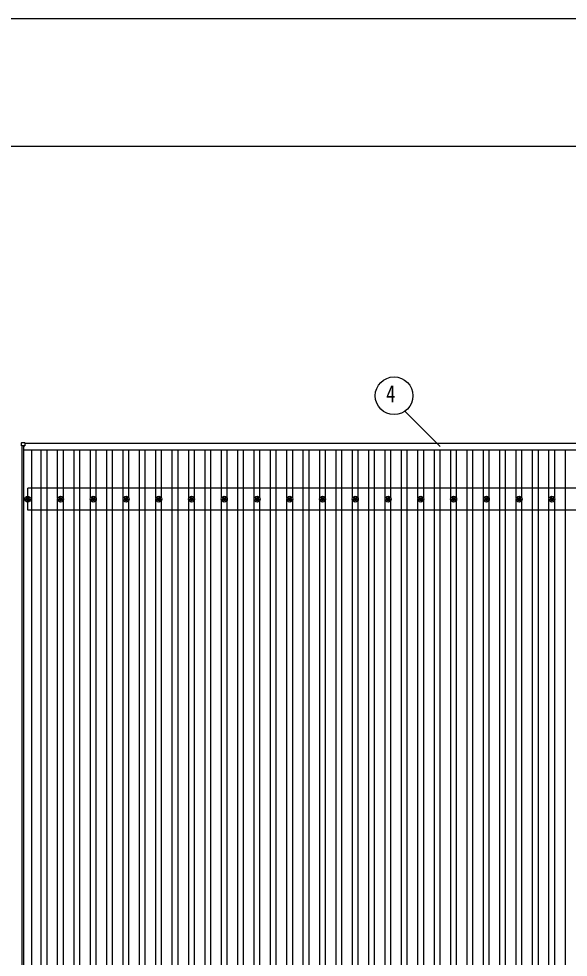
# Model space of a CAD drawing. Units: millimetres, scale not verified. Extents: x -16820 to 16820, y -11880 to 11880.
# Drawn here: x -13334 to -9979, y 6150 to 11880 of the extents above; entities that cross this region are included whole.
import ezdxf
from ezdxf.enums import TextEntityAlignment as Align

# ---------------------------------------------------------------- set-up
doc = ezdxf.new("R2010")
doc.units = ezdxf.units.MM
doc.header["$LTSCALE"] = 50
for name, color, linetype in [('0-5_YKK_13', 4, 'Continuous'), ('0-6_YKK_A1', 4, 'Continuous'), ('0-7_YKK_D', 6, 'Continuous'), ('0-8_YKK_ZWAK', 7, 'Continuous')]:
    doc.layers.add(name, color=color, linetype=linetype)
doc.styles.add('ＭＳ ゴシック', font='')
doc.styles.get('ＭＳ ゴシック').set_extended_font_data('MS Gothic')

msp = doc.modelspace()

# ---------------------------------------------------------------- linework, layer by layer
at = {"layer": '0-5_YKK_13'}
for p, q in [((-13317.19, 9272.96), (-13317.19, 9290.96)), ((-13316.19, 9291.96), (-13298.19, 9291.96)), ((-13297.19, 9290.96), (-13297.19, 9272.96)), ((-13298.19, 9271.96), (-13316.19, 9271.96)), ((-13288.89, 8948.78), (-13284.48, 8948.78)), ((-13288.89, 8945.28), (-13284.48, 8945.28)), ((-13280.64, 8957.02), (-13280.64, 8952.61)), ((-13280.64, 8941.44), (-13280.64, 8937.03)), ((-13277.14, 8957.02), (-13277.14, 8952.61)), ((-13277.14, 8941.44), (-13277.14, 8937.03)), ((-13273.31, 8948.78), (-13268.9, 8948.78)), ((-13273.31, 8945.28), (-13268.9, 8945.28)), ((-13088.89, 8948.78), (-13084.48, 8948.78)), ((-13088.89, 8945.28), (-13084.48, 8945.28)), ((-13080.64, 8957.02), (-13080.64, 8952.61)), ((-13080.64, 8941.44), (-13080.64, 8937.03)), ((-13077.14, 8957.02), (-13077.14, 8952.61)), ((-13077.14, 8941.44), (-13077.14, 8937.03)), ((-13073.31, 8948.78), (-13068.9, 8948.78)), ((-13073.31, 8945.28), (-13068.9, 8945.28)), ((-12888.89, 8948.78), (-12884.48, 8948.78)), ((-12888.89, 8945.28), (-12884.48, 8945.28)), ((-12880.65, 8957.02), (-12880.65, 8952.61)), ((-12880.65, 8941.44), (-12880.65, 8937.03)), ((-12877.15, 8957.02), (-12877.15, 8952.61)), ((-12877.15, 8941.44), (-12877.15, 8937.03)), ((-12873.31, 8948.78), (-12868.9, 8948.78)), ((-12873.31, 8945.28), (-12868.9, 8945.28)), ((-12688.89, 8948.78), (-12684.48, 8948.78)), ((-12688.89, 8945.28), (-12684.48, 8945.28)), ((-12680.65, 8957.02), (-12680.65, 8952.61)), ((-12680.65, 8941.44), (-12680.65, 8937.03)), ((-12677.15, 8957.02), (-12677.15, 8952.61)), ((-12677.15, 8941.44), (-12677.15, 8937.03)), ((-12673.31, 8948.78), (-12668.9, 8948.78)), ((-12673.31, 8945.28), (-12668.9, 8945.28)), ((-12488.89, 8948.78), (-12484.48, 8948.78)), ((-12488.89, 8945.28), (-12484.48, 8945.28)), ((-12480.65, 8957.02), (-12480.65, 8952.61)), ((-12480.65, 8941.44), (-12480.65, 8937.03)), ((-12477.15, 8957.02), (-12477.15, 8952.61)), ((-12477.15, 8941.44), (-12477.15, 8937.03)), ((-12473.31, 8948.78), (-12468.9, 8948.78)), ((-12473.31, 8945.28), (-12468.9, 8945.28)), ((-12288.89, 8948.78), (-12284.48, 8948.78)), ((-12288.89, 8945.28), (-12284.48, 8945.28)), ((-12280.65, 8957.02), (-12280.65, 8952.61)), ((-12280.65, 8941.44), (-12280.65, 8937.03)), ((-12277.15, 8957.02), (-12277.15, 8952.61)), ((-12277.15, 8941.44), (-12277.15, 8937.03)), ((-12273.31, 8948.78), (-12268.9, 8948.78)), ((-12273.31, 8945.28), (-12268.9, 8945.28)), ((-12088.89, 8948.78), (-12084.48, 8948.78)), ((-12088.89, 8945.28), (-12084.48, 8945.28)), ((-12080.65, 8957.02), (-12080.65, 8952.61)), ((-12080.65, 8941.44), (-12080.65, 8937.03)), ((-12077.15, 8957.02), (-12077.15, 8952.61)), ((-12077.15, 8941.44), (-12077.15, 8937.03)), ((-12073.31, 8948.78), (-12068.9, 8948.78)), ((-12073.31, 8945.28), (-12068.9, 8945.28)), ((-11888.89, 8948.78), (-11884.48, 8948.78)), ((-11888.89, 8945.28), (-11884.48, 8945.28)), ((-11880.65, 8957.02), (-11880.65, 8952.61)), ((-11880.65, 8941.44), (-11880.65, 8937.03)), ((-11877.15, 8957.02), (-11877.15, 8952.61)), ((-11877.15, 8941.44), (-11877.15, 8937.03)), ((-11873.31, 8948.78), (-11868.9, 8948.78)), ((-11873.31, 8945.28), (-11868.9, 8945.28)), ((-11688.89, 8948.78), (-11684.48, 8948.78)), ((-11688.89, 8945.28), (-11684.48, 8945.28)), ((-11680.65, 8957.02), (-11680.65, 8952.61)), ((-11680.65, 8941.44), (-11680.65, 8937.03)), ((-11677.15, 8957.02), (-11677.15, 8952.61)), ((-11677.15, 8941.44), (-11677.15, 8937.03)), ((-11673.31, 8948.78), (-11668.9, 8948.78)), ((-11673.31, 8945.28), (-11668.9, 8945.28)), ((-11488.89, 8948.78), (-11484.48, 8948.78)), ((-11488.89, 8945.28), (-11484.48, 8945.28)), ((-11480.65, 8957.02), (-11480.65, 8952.61)), ((-11480.65, 8941.44), (-11480.65, 8937.03)), ((-11477.15, 8957.02), (-11477.15, 8952.61)), ((-11477.15, 8941.44), (-11477.15, 8937.03)), ((-11473.31, 8948.78), (-11468.9, 8948.78)), ((-11473.31, 8945.28), (-11468.9, 8945.28)), ((-11288.89, 8948.78), (-11284.48, 8948.78)), ((-11288.89, 8945.28), (-11284.48, 8945.28)), ((-11280.65, 8957.02), (-11280.65, 8952.61)), ((-11280.65, 8941.44), (-11280.65, 8937.03)), ((-11277.15, 8957.02), (-11277.15, 8952.61)), ((-11277.15, 8941.44), (-11277.15, 8937.03)), ((-11273.31, 8948.78), (-11268.9, 8948.78)), ((-11273.31, 8945.28), (-11268.9, 8945.28)), ((-11088.89, 8948.78), (-11084.48, 8948.78)), ((-11088.89, 8945.28), (-11084.48, 8945.28)), ((-11080.65, 8957.02), (-11080.65, 8952.61)), ((-11080.65, 8941.44), (-11080.65, 8937.03)), ((-11077.15, 8957.02), (-11077.15, 8952.61)), ((-11077.15, 8941.44), (-11077.15, 8937.03)), ((-11073.31, 8948.78), (-11068.9, 8948.78)), ((-11073.31, 8945.28), (-11068.9, 8945.28)), ((-10888.89, 8948.78), (-10884.48, 8948.78)), ((-10888.89, 8945.28), (-10884.48, 8945.28)), ((-10880.65, 8957.02), (-10880.65, 8952.61)), ((-10880.65, 8941.44), (-10880.65, 8937.03)), ((-10877.15, 8957.02), (-10877.15, 8952.61)), ((-10877.15, 8941.44), (-10877.15, 8937.03)), ((-10873.31, 8948.78), (-10868.9, 8948.78)), ((-10873.31, 8945.28), (-10868.9, 8945.28)), ((-10688.89, 8948.78), (-10684.48, 8948.78)), ((-10688.89, 8945.28), (-10684.48, 8945.28)), ((-10680.65, 8957.02), (-10680.65, 8952.61)), ((-10680.65, 8941.44), (-10680.65, 8937.03)), ((-10677.15, 8957.02), (-10677.15, 8952.61)), ((-10677.15, 8941.44), (-10677.15, 8937.03)), ((-10673.31, 8948.78), (-10668.9, 8948.78)), ((-10673.31, 8945.28), (-10668.9, 8945.28)), ((-10488.89, 8948.78), (-10484.48, 8948.78)), ((-10488.89, 8945.28), (-10484.48, 8945.28)), ((-10480.65, 8957.02), (-10480.65, 8952.61)), ((-10480.65, 8941.44), (-10480.65, 8937.03)), ((-10477.15, 8957.02), (-10477.15, 8952.61)), ((-10477.15, 8941.44), (-10477.15, 8937.03)), ((-10473.31, 8948.78), (-10468.9, 8948.78)), ((-10473.31, 8945.28), (-10468.9, 8945.28)), ((-10288.89, 8948.78), (-10284.48, 8948.78)), ((-10288.89, 8945.28), (-10284.48, 8945.28)), ((-10280.65, 8957.02), (-10280.65, 8952.61)), ((-10280.65, 8941.44), (-10280.65, 8937.03)), ((-10277.15, 8957.02), (-10277.15, 8952.61)), ((-10277.15, 8941.44), (-10277.15, 8937.03)), ((-10273.31, 8948.78), (-10268.9, 8948.78)), ((-10273.31, 8945.28), (-10268.9, 8945.28)), ((-10088.89, 8948.78), (-10084.48, 8948.78)), ((-10088.89, 8945.28), (-10084.48, 8945.28)), ((-10080.65, 8957.02), (-10080.65, 8952.61)), ((-10080.65, 8941.44), (-10080.65, 8937.03)), ((-10077.15, 8957.02), (-10077.15, 8952.61)), ((-10077.15, 8941.44), (-10077.15, 8937.03)), ((-10073.31, 8948.78), (-10068.9, 8948.78)), ((-10073.31, 8945.28), (-10068.9, 8945.28))]:
    msp.add_line(p, q, dxfattribs=at)
for centre, radius in [((-13278.89, 8947.03), 18.25), ((-13278.89, 8947.03), 10.15), ((-13278.89, 8947.03), 5.85), ((-13278.89, 8947.03), 5.25), ((-13078.89, 8947.03), 18.25), ((-13078.89, 8947.03), 10.15), ((-13078.89, 8947.03), 5.85), ((-13078.89, 8947.03), 5.25), ((-12878.9, 8947.03), 18.25), ((-12878.9, 8947.03), 10.15), ((-12878.9, 8947.03), 5.85), ((-12878.9, 8947.03), 5.25), ((-12678.9, 8947.03), 18.25), ((-12678.9, 8947.03), 10.15), ((-12678.9, 8947.03), 5.85), ((-12678.9, 8947.03), 5.25), ((-12478.9, 8947.03), 18.25), ((-12478.9, 8947.03), 10.15), ((-12478.9, 8947.03), 5.85), ((-12478.9, 8947.03), 5.25), ((-12278.9, 8947.03), 18.25), ((-12278.9, 8947.03), 10.15), ((-12278.9, 8947.03), 5.85), ((-12278.9, 8947.03), 5.25), ((-12078.9, 8947.03), 18.25), ((-12078.9, 8947.03), 10.15), ((-12078.9, 8947.03), 5.85), ((-12078.9, 8947.03), 5.25), ((-11878.9, 8947.03), 18.25), ((-11878.9, 8947.03), 10.15), ((-11878.9, 8947.03), 5.85), ((-11878.9, 8947.03), 5.25), ((-11678.9, 8947.03), 18.25), ((-11678.9, 8947.03), 10.15), ((-11678.9, 8947.03), 5.85), ((-11678.9, 8947.03), 5.25), ((-11478.9, 8947.03), 18.25), ((-11478.9, 8947.03), 10.15), ((-11478.9, 8947.03), 5.85), ((-11478.9, 8947.03), 5.25), ((-11278.9, 8947.03), 18.25), ((-11278.9, 8947.03), 10.15), ((-11278.9, 8947.03), 5.85), ((-11278.9, 8947.03), 5.25), ((-11078.9, 8947.03), 18.25), ((-11078.9, 8947.03), 10.15), ((-11078.9, 8947.03), 5.85), ((-11078.9, 8947.03), 5.25), ((-10878.9, 8947.03), 18.25), ((-10878.9, 8947.03), 10.15), ((-10878.9, 8947.03), 5.85), ((-10878.9, 8947.03), 5.25), ((-10678.9, 8947.03), 18.25), ((-10678.9, 8947.03), 10.15), ((-10678.9, 8947.03), 5.85), ((-10678.9, 8947.03), 5.25), ((-10478.9, 8947.03), 18.25), ((-10478.9, 8947.03), 10.15), ((-10478.9, 8947.03), 5.85), ((-10478.9, 8947.03), 5.25), ((-10278.9, 8947.03), 18.25), ((-10278.9, 8947.03), 10.15), ((-10278.9, 8947.03), 5.85), ((-10278.9, 8947.03), 5.25), ((-10078.9, 8947.03), 18.25), ((-10078.9, 8947.03), 10.15), ((-10078.9, 8947.03), 5.85), ((-10078.9, 8947.03), 5.25)]:
    msp.add_circle(centre, radius, dxfattribs=at)
for centre, start, end in [((-13316.19, 9290.96), 90, 180), ((-13298.19, 9290.96), 0, 90), ((-13316.19, 9272.96), 180, 270), ((-13298.19, 9272.96), 270, 0)]:
    msp.add_arc(centre, 1, start, end, dxfattribs=at)
at = {"layer": '0-6_YKK_A1'}
for p, q in [((-13297.19, 9288.66), (-7860.59, 9288.66)), ((-7860.59, 9286.61), (-13297.19, 9286.61)), ((-13313.89, 2613.92), (-13313.89, 9271.96)), ((-13301.89, 2613.92), (-13301.89, 9271.96)), ((-13301.89, 9248.6), (-7855.89, 9248.6)), ((-13253.89, 2645.21), (-13253.89, 9248.6)), ((-13196.39, 2645.21), (-13196.39, 9248.6)), ((-13161.39, 2645.21), (-13161.39, 9248.6)), ((-13096.39, 8952.2), (-13096.39, 9248.6)), ((-13061.39, 8952.2), (-13061.39, 9248.6)), ((-12996.39, 2645.21), (-12996.39, 9248.6)), ((-12961.39, 2645.21), (-12961.39, 9248.6)), ((-12896.39, 8952.21), (-12896.39, 9248.6)), ((-12861.39, 8952.19), (-12861.39, 9248.6)), ((-12796.39, 2645.21), (-12796.39, 9248.6)), ((-12761.39, 2645.21), (-12761.39, 9248.6)), ((-12696.39, 8952.21), (-12696.39, 9248.6)), ((-12661.39, 8952.19), (-12661.39, 9248.6)), ((-12596.39, 2645.21), (-12596.39, 9248.6)), ((-12561.39, 2645.21), (-12561.39, 9248.6)), ((-12496.39, 8952.21), (-12496.39, 9248.6)), ((-12461.39, 8952.19), (-12461.39, 9248.6)), ((-12396.39, 2645.21), (-12396.39, 9248.6)), ((-12361.39, 2645.21), (-12361.39, 9248.6)), ((-12296.39, 8952.21), (-12296.39, 9248.6)), ((-12261.39, 8952.19), (-12261.39, 9248.6)), ((-12196.39, 2645.21), (-12196.39, 9248.6)), ((-12161.39, 2645.21), (-12161.39, 9248.6)), ((-12096.39, 8952.21), (-12096.39, 9248.6)), ((-12061.39, 8952.19), (-12061.39, 9248.6)), ((-11996.39, 2645.21), (-11996.39, 9248.6)), ((-11961.39, 2645.21), (-11961.39, 9248.6)), ((-11896.39, 8952.21), (-11896.39, 9248.6)), ((-11861.39, 8952.19), (-11861.39, 9248.6)), ((-11796.39, 2645.21), (-11796.39, 9248.6)), ((-11761.39, 2645.21), (-11761.39, 9248.6)), ((-11696.39, 8952.21), (-11696.39, 9248.6)), ((-11661.39, 8952.19), (-11661.39, 9248.6)), ((-11596.39, 2645.21), (-11596.39, 9248.6)), ((-11561.39, 2645.21), (-11561.39, 9248.6)), ((-11496.39, 8952.21), (-11496.39, 9248.6)), ((-11461.39, 8952.19), (-11461.39, 9248.6)), ((-11396.39, 2645.21), (-11396.39, 9248.6)), ((-11361.39, 2645.21), (-11361.39, 9248.6)), ((-11296.39, 8952.21), (-11296.39, 9248.6)), ((-11261.39, 8952.19), (-11261.39, 9248.6)), ((-11196.39, 2645.21), (-11196.39, 9248.6)), ((-11161.39, 2645.21), (-11161.39, 9248.6)), ((-11096.39, 8952.21), (-11096.39, 9248.6)), ((-11061.39, 8952.19), (-11061.39, 9248.6)), ((-10996.39, 2645.21), (-10996.39, 9248.6)), ((-10961.39, 2645.21), (-10961.39, 9248.6)), ((-10896.39, 8952.21), (-10896.39, 9248.6)), ((-10861.39, 8952.19), (-10861.39, 9248.6)), ((-10796.39, 2645.21), (-10796.39, 9248.6)), ((-10761.39, 2645.21), (-10761.39, 9248.6)), ((-10696.39, 8952.21), (-10696.39, 9248.6)), ((-10661.39, 8952.19), (-10661.39, 9248.6)), ((-10596.39, 2645.21), (-10596.39, 9248.6)), ((-10561.39, 2645.21), (-10561.39, 9248.6)), ((-10496.39, 8952.21), (-10496.39, 9248.6)), ((-10461.39, 8952.19), (-10461.39, 9248.6)), ((-10396.39, 2645.21), (-10396.39, 9248.6)), ((-10361.39, 2645.21), (-10361.39, 9248.6)), ((-10296.39, 8952.21), (-10296.39, 9248.6)), ((-10261.39, 8952.19), (-10261.39, 9248.6)), ((-10196.39, 2645.21), (-10196.39, 9248.6)), ((-10161.39, 2645.21), (-10161.39, 9248.6)), ((-10096.39, 8952.21), (-10096.39, 9248.6)), ((-10061.39, 8952.19), (-10061.39, 9248.6)), ((-9996.39, 2645.21), (-9996.39, 9248.6)), ((-7878.48, 9014.03), (-13278.89, 9014.03)), ((-13278.89, 8880.03), (-13278.89, 9014.03)), ((-13096.39, 5952.2), (-13096.39, 8941.85)), ((-13061.39, 5952.2), (-13061.39, 8941.85)), ((-12896.39, 5952.21), (-12896.39, 8941.84)), ((-12861.39, 5952.19), (-12861.39, 8941.86)), ((-12696.39, 5952.21), (-12696.39, 8941.84)), ((-12661.39, 5952.19), (-12661.39, 8941.86)), ((-12496.39, 5952.21), (-12496.39, 8941.84)), ((-12461.39, 5952.19), (-12461.39, 8941.86)), ((-12296.39, 5952.21), (-12296.39, 8941.84)), ((-12261.39, 5952.19), (-12261.39, 8941.86)), ((-12096.39, 5952.21), (-12096.39, 8941.84)), ((-12061.39, 5952.19), (-12061.39, 8941.86)), ((-11896.39, 5952.21), (-11896.39, 8941.84)), ((-11861.39, 5952.19), (-11861.39, 8941.86)), ((-11696.39, 5952.21), (-11696.39, 8941.84)), ((-11661.39, 5952.19), (-11661.39, 8941.86)), ((-11496.39, 5952.21), (-11496.39, 8941.84)), ((-11461.39, 5952.19), (-11461.39, 8941.86)), ((-11296.39, 5952.21), (-11296.39, 8941.84)), ((-11261.39, 5952.19), (-11261.39, 8941.86)), ((-11096.39, 5952.21), (-11096.39, 8941.84)), ((-11061.39, 5952.19), (-11061.39, 8941.86)), ((-10896.39, 5952.21), (-10896.39, 8941.84)), ((-10861.39, 5952.19), (-10861.39, 8941.86)), ((-10696.39, 5952.21), (-10696.39, 8941.84)), ((-10661.39, 5952.19), (-10661.39, 8941.86)), ((-10496.39, 5952.21), (-10496.39, 8941.84)), ((-10461.39, 5952.19), (-10461.39, 8941.86)), ((-10296.39, 5952.21), (-10296.39, 8941.84)), ((-10261.39, 5952.19), (-10261.39, 8941.86)), ((-10096.39, 5952.21), (-10096.39, 8941.84)), ((-10061.39, 5952.19), (-10061.39, 8941.86)), ((-7878.48, 8880.03), (-13278.89, 8880.03))]:
    msp.add_line(p, q, dxfattribs=at)
at = {"layer": '0-7_YKK_D'}
msp.add_line((-10760.17, 9268.4), (-10975.76, 9483.99), dxfattribs=at)
msp.add_circle((-11042.18, 9578.12), 115.2, dxfattribs=at)
at = {"layer": '0-8_YKK_ZWAK'}
msp.add_line((15580.08, 11100), (-15619.92, 11100), dxfattribs=at)
msp.add_lwpolyline([(-16820, -11880), (16820, -11880), (16820, 11880), (-16820, 11880)], close=True, dxfattribs=at)

# ---------------------------------------------------------------- texts
at = {"layer": '0-7_YKK_D', "style": 'ＭＳ ゴシック', "width": 0.8}
msp.add_text('4', height=105.6, dxfattribs=at).set_placement((-11091, 9506.12), align=Align.BOTTOM_LEFT)

doc.saveas('drawing.dxf')
